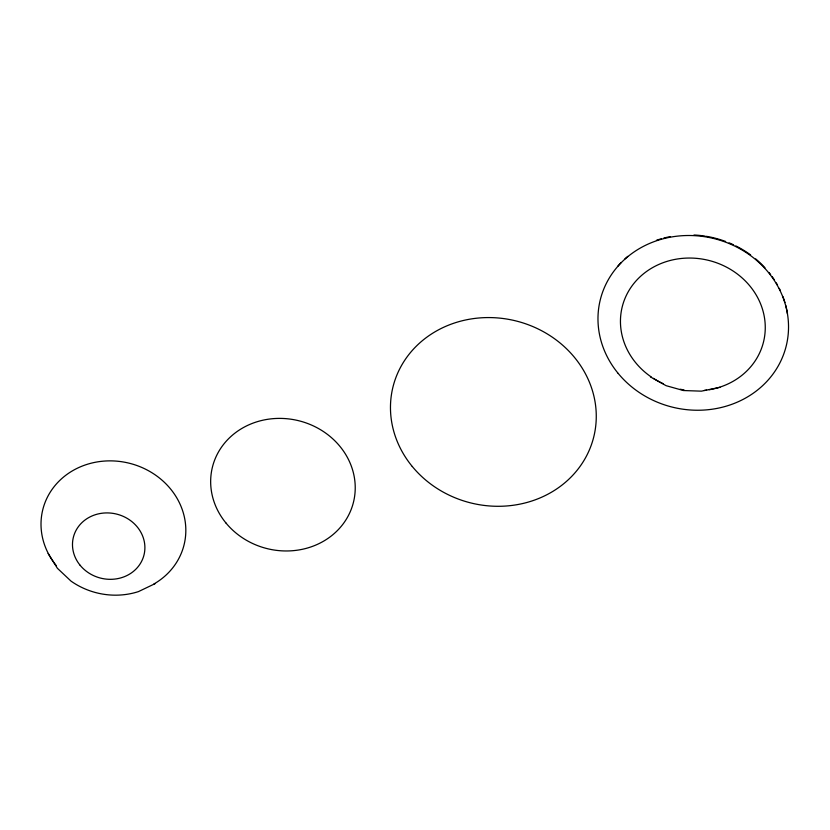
<?xml version="1.0" encoding="UTF-8"?>
<svg xmlns="http://www.w3.org/2000/svg" width="830" height="830" viewBox="0 0 830 830"><rect width="100%" height="100%" fill="white"/><g stroke="black" fill="none" stroke-linecap="round" stroke-linejoin="round"><path stroke-width="1.25" d="M155.355 583.521L138.423 591.614C115.764 598.907 90.47 594.788 71.038 581.135L57.395 568.28L48.15 553.506M719.973 387.32L701.392 391.158L683.453 390.536L666.085 385.67L650.471 376.903M617.748 266.316A95.388 86.455 14.1 0 1 621.182 262.539M624.886 258.929A95.388 86.455 14.1 0 1 627.822 256.356M656.457 240.285A95.388 86.455 14.1 0 1 661.303 238.75M663.782 238.075A95.388 86.455 14.1 0 1 670.09 236.664M693.963 234.994A95.388 86.455 14.1 0 1 705.106 236.114M706.32 236.311A95.388 86.455 14.1 0 1 725.617 241.478M729.082 242.837A95.388 86.455 14.1 0 1 733.606 244.829M735.847 245.919A95.388 86.455 14.1 0 1 750.631 254.935M755.694 258.898A95.388 86.455 14.1 0 1 764.98 267.779M769.078 272.572A95.388 86.455 14.1 0 1 770.624 274.554M772.118 276.587A95.388 86.455 14.1 0 1 774.255 279.7M776.258 282.906A95.388 86.455 14.1 0 1 777.503 285.074M779.256 288.363A95.388 86.455 14.1 0 1 780.335 290.573M782.846 296.455A95.388 86.455 14.1 0 1 784.941 302.597M785.637 305.087A95.388 86.455 14.1 0 1 787.463 313.833M651.28 376.986A72.801 65.985 14.1 0 1 645.387 272.333A72.801 65.985 14.1 0 1 757.396 297.119A72.801 65.985 14.1 0 1 709.1 389.778M706.621 390.152A72.801 65.985 14.1 0 1 704.141 390.453M683.993 389.903A72.801 65.985 14.1 0 1 680.268 389.229M663.388 383.782A72.801 65.985 14.1 0 1 653.376 378.366M56.336 565.655A72.801 65.985 14.1 0 1 70.197 472.208A72.801 65.985 14.1 0 1 172.505 491.443A72.801 65.985 14.1 0 1 153.903 583.998M618.143 373.376A95.792 86.818 14.1 0 0 781.58 359.369A95.792 86.818 14.1 0 0 680.029 235.876A95.792 86.818 14.1 0 0 618.143 373.376M80.147 565.313A36.395 32.993 14.1 0 0 142.252 559.991A36.395 32.993 14.1 0 0 103.657 513.054A36.395 32.993 14.1 0 0 80.147 565.313M225.957 522.993A72.677 65.871 14.1 0 0 349.959 512.369A72.677 65.871 14.1 0 0 272.914 418.673A72.677 65.871 14.1 0 0 225.957 522.993M412.251 466.47A103.449 93.759 14.1 0 0 588.761 451.344A103.449 93.759 14.1 0 0 479.086 317.973A103.449 93.759 14.1 0 0 412.251 466.47"/></g></svg>
